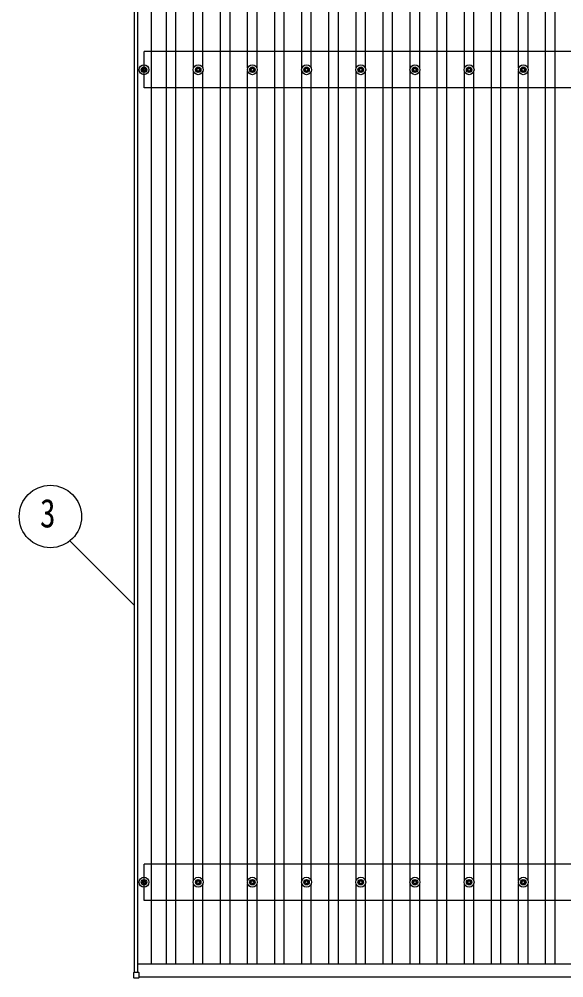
# Model space of a CAD drawing. Units: millimetres, scale not verified. Extents: x -16820 to 16820, y -11880 to 11880.
# Drawn here: x -13483 to -11473, y 2509 to 6048 of the extents above; entities that cross this region are included whole.
import ezdxf
from ezdxf.enums import TextEntityAlignment as Align

# ---------------------------------------------------------------- set-up
doc = ezdxf.new("R2010")
doc.units = ezdxf.units.MM
doc.header["$LTSCALE"] = 50
for name, color, linetype in [('0-5_YKK_13', 4, 'Continuous'), ('0-6_YKK_A1', 4, 'Continuous'), ('0-7_YKK_D', 6, 'Continuous')]:
    doc.layers.add(name, color=color, linetype=linetype)
doc.styles.add('ＭＳ ゴシック', font='')
doc.styles.get('ＭＳ ゴシック').set_extended_font_data('MS Gothic')

msp = doc.modelspace()

# ---------------------------------------------------------------- linework, layer by layer
at = {"layer": '0-5_YKK_13'}
for p, q in [((-13032.51, 5863.48), (-13028.1, 5863.48)), ((-13032.51, 5863.48), (-13028.1, 5863.48)), ((-13032.51, 5859.98), (-13028.1, 5859.98)), ((-13032.51, 5859.98), (-13028.1, 5859.98)), ((-13024.27, 5871.73), (-13024.27, 5867.31)), ((-13024.27, 5871.73), (-13024.27, 5867.31)), ((-13024.27, 5856.15), (-13024.27, 5851.73)), ((-13024.27, 5856.15), (-13024.27, 5851.73)), ((-13020.77, 5871.73), (-13020.77, 5867.31)), ((-13020.77, 5871.73), (-13020.77, 5867.31)), ((-13020.77, 5856.15), (-13020.77, 5851.73)), ((-13020.77, 5856.15), (-13020.77, 5851.73)), ((-13016.93, 5863.48), (-13012.52, 5863.48)), ((-13016.93, 5863.48), (-13012.52, 5863.48)), ((-13016.93, 5859.98), (-13012.52, 5859.98)), ((-13016.93, 5859.98), (-13012.52, 5859.98)), ((-12832.51, 5863.48), (-12828.1, 5863.48)), ((-12832.51, 5859.98), (-12828.1, 5859.98)), ((-12824.27, 5871.73), (-12824.27, 5867.31)), ((-12824.27, 5856.15), (-12824.27, 5851.73)), ((-12820.77, 5871.73), (-12820.77, 5867.31)), ((-12820.77, 5856.15), (-12820.77, 5851.73)), ((-12816.93, 5863.48), (-12812.52, 5863.48)), ((-12816.93, 5859.98), (-12812.52, 5859.98)), ((-12632.51, 5863.48), (-12628.1, 5863.48)), ((-12632.51, 5859.98), (-12628.1, 5859.98)), ((-12624.27, 5871.73), (-12624.27, 5867.31)), ((-12624.27, 5856.15), (-12624.27, 5851.73)), ((-12620.77, 5871.73), (-12620.77, 5867.31)), ((-12620.77, 5856.15), (-12620.77, 5851.73)), ((-12616.93, 5863.48), (-12612.52, 5863.48)), ((-12616.93, 5859.98), (-12612.52, 5859.98)), ((-12432.51, 5863.48), (-12428.1, 5863.48)), ((-12432.51, 5859.98), (-12428.1, 5859.98)), ((-12424.27, 5871.73), (-12424.27, 5867.31)), ((-12424.27, 5856.15), (-12424.27, 5851.73)), ((-12420.77, 5871.73), (-12420.77, 5867.31)), ((-12420.77, 5856.15), (-12420.77, 5851.73)), ((-12416.93, 5863.48), (-12412.52, 5863.48)), ((-12416.93, 5859.98), (-12412.52, 5859.98)), ((-12232.51, 5863.48), (-12228.1, 5863.48)), ((-12232.51, 5859.98), (-12228.1, 5859.98)), ((-12224.27, 5871.73), (-12224.27, 5867.31)), ((-12224.27, 5856.15), (-12224.27, 5851.73)), ((-12220.77, 5871.73), (-12220.77, 5867.31)), ((-12220.77, 5856.15), (-12220.77, 5851.73)), ((-12216.93, 5863.48), (-12212.52, 5863.48)), ((-12216.93, 5859.98), (-12212.52, 5859.98)), ((-12032.51, 5863.48), (-12028.1, 5863.48)), ((-12032.51, 5859.98), (-12028.1, 5859.98)), ((-12024.27, 5871.73), (-12024.27, 5867.31)), ((-12024.27, 5856.15), (-12024.27, 5851.73)), ((-12020.77, 5871.73), (-12020.77, 5867.31)), ((-12020.77, 5856.15), (-12020.77, 5851.73)), ((-12016.93, 5863.48), (-12012.52, 5863.48)), ((-12016.93, 5859.98), (-12012.52, 5859.98)), ((-11832.51, 5863.48), (-11828.1, 5863.48)), ((-11832.51, 5859.98), (-11828.1, 5859.98)), ((-11824.27, 5871.73), (-11824.27, 5867.31)), ((-11824.27, 5856.15), (-11824.27, 5851.73)), ((-11820.77, 5871.73), (-11820.77, 5867.31)), ((-11820.77, 5856.15), (-11820.77, 5851.73)), ((-11816.93, 5863.48), (-11812.52, 5863.48)), ((-11816.93, 5859.98), (-11812.52, 5859.98)), ((-11632.51, 5863.48), (-11628.1, 5863.48)), ((-11632.51, 5859.98), (-11628.1, 5859.98)), ((-11624.27, 5871.73), (-11624.27, 5867.31)), ((-11624.27, 5856.15), (-11624.27, 5851.73)), ((-11620.77, 5871.73), (-11620.77, 5867.31)), ((-11620.77, 5856.15), (-11620.77, 5851.73)), ((-11616.93, 5863.48), (-11612.52, 5863.48)), ((-11616.93, 5859.98), (-11612.52, 5859.98)), ((-13024.27, 2871.73), (-13024.27, 2867.31)), ((-13024.27, 2871.73), (-13024.27, 2867.31)), ((-13020.77, 2871.73), (-13020.77, 2867.31)), ((-13020.77, 2871.73), (-13020.77, 2867.31)), ((-12824.27, 2871.73), (-12824.27, 2867.31)), ((-12820.77, 2871.73), (-12820.77, 2867.31)), ((-12624.27, 2871.73), (-12624.27, 2867.31)), ((-12620.77, 2871.73), (-12620.77, 2867.31)), ((-12424.27, 2871.73), (-12424.27, 2867.31)), ((-12420.77, 2871.73), (-12420.77, 2867.31)), ((-12224.27, 2871.73), (-12224.27, 2867.31)), ((-12220.77, 2871.73), (-12220.77, 2867.31)), ((-12024.27, 2871.73), (-12024.27, 2867.31)), ((-12020.77, 2871.73), (-12020.77, 2867.31)), ((-11824.27, 2871.73), (-11824.27, 2867.31)), ((-11820.77, 2871.73), (-11820.77, 2867.31)), ((-11624.27, 2871.73), (-11624.27, 2867.31)), ((-11620.77, 2871.73), (-11620.77, 2867.31)), ((-13032.51, 2863.48), (-13028.1, 2863.48)), ((-13032.51, 2863.48), (-13028.1, 2863.48)), ((-13032.51, 2859.98), (-13028.1, 2859.98)), ((-13032.51, 2859.98), (-13028.1, 2859.98)), ((-13024.27, 2856.15), (-13024.27, 2851.73)), ((-13024.27, 2856.15), (-13024.27, 2851.73)), ((-13020.77, 2856.15), (-13020.77, 2851.73)), ((-13020.77, 2856.15), (-13020.77, 2851.73)), ((-13016.93, 2863.48), (-13012.52, 2863.48)), ((-13016.93, 2863.48), (-13012.52, 2863.48)), ((-13016.93, 2859.98), (-13012.52, 2859.98)), ((-13016.93, 2859.98), (-13012.52, 2859.98)), ((-12832.51, 2863.48), (-12828.1, 2863.48)), ((-12832.51, 2859.98), (-12828.1, 2859.98)), ((-12824.27, 2856.15), (-12824.27, 2851.73)), ((-12820.77, 2856.15), (-12820.77, 2851.73)), ((-12816.93, 2863.48), (-12812.52, 2863.48)), ((-12816.93, 2859.98), (-12812.52, 2859.98)), ((-12632.51, 2863.48), (-12628.1, 2863.48)), ((-12632.51, 2859.98), (-12628.1, 2859.98)), ((-12624.27, 2856.15), (-12624.27, 2851.73)), ((-12620.77, 2856.15), (-12620.77, 2851.73)), ((-12616.93, 2863.48), (-12612.52, 2863.48)), ((-12616.93, 2859.98), (-12612.52, 2859.98)), ((-12432.51, 2863.48), (-12428.1, 2863.48)), ((-12432.51, 2859.98), (-12428.1, 2859.98)), ((-12424.27, 2856.15), (-12424.27, 2851.73)), ((-12420.77, 2856.15), (-12420.77, 2851.73)), ((-12416.93, 2863.48), (-12412.52, 2863.48)), ((-12416.93, 2859.98), (-12412.52, 2859.98)), ((-12232.51, 2863.48), (-12228.1, 2863.48)), ((-12232.51, 2859.98), (-12228.1, 2859.98)), ((-12224.27, 2856.15), (-12224.27, 2851.73)), ((-12220.77, 2856.15), (-12220.77, 2851.73)), ((-12216.93, 2863.48), (-12212.52, 2863.48)), ((-12216.93, 2859.98), (-12212.52, 2859.98)), ((-12032.51, 2863.48), (-12028.1, 2863.48)), ((-12032.51, 2859.98), (-12028.1, 2859.98)), ((-12024.27, 2856.15), (-12024.27, 2851.73)), ((-12020.77, 2856.15), (-12020.77, 2851.73)), ((-12016.93, 2863.48), (-12012.52, 2863.48)), ((-12016.93, 2859.98), (-12012.52, 2859.98)), ((-11832.51, 2863.48), (-11828.1, 2863.48)), ((-11832.51, 2859.98), (-11828.1, 2859.98)), ((-11824.27, 2856.15), (-11824.27, 2851.73)), ((-11820.77, 2856.15), (-11820.77, 2851.73)), ((-11816.93, 2863.48), (-11812.52, 2863.48)), ((-11816.93, 2859.98), (-11812.52, 2859.98)), ((-11632.51, 2863.48), (-11628.1, 2863.48)), ((-11632.51, 2859.98), (-11628.1, 2859.98)), ((-11624.27, 2856.15), (-11624.27, 2851.73)), ((-11620.77, 2856.15), (-11620.77, 2851.73)), ((-11616.93, 2863.48), (-11612.52, 2863.48)), ((-11616.93, 2859.98), (-11612.52, 2859.98)), ((-13060.82, 2527.63), (-13060.82, 2509.63)), ((-13041.82, 2528.63), (-13059.82, 2528.63)), ((-13040.82, 2509.63), (-13040.82, 2527.63)), ((-13059.82, 2508.63), (-13041.82, 2508.63))]:
    msp.add_line(p, q, dxfattribs=at)
for centre, radius in [((-13022.52, 5861.73), 18.25), ((-13022.52, 5861.73), 18.25), ((-12822.52, 5861.73), 18.25), ((-12622.52, 5861.73), 18.25), ((-12422.52, 5861.73), 18.25), ((-12222.52, 5861.73), 18.25), ((-12022.52, 5861.73), 18.25), ((-11822.52, 5861.73), 18.25), ((-11622.52, 5861.73), 18.25), ((-13022.52, 5861.73), 10.15), ((-13022.52, 5861.73), 10.15), ((-13022.52, 5861.73), 5.85), ((-13022.52, 5861.73), 5.85), ((-13022.52, 5861.73), 5.25), ((-13022.52, 5861.73), 5.25), ((-12822.52, 5861.73), 10.15), ((-12822.52, 5861.73), 5.85), ((-12822.52, 5861.73), 5.25), ((-12622.52, 5861.73), 10.15), ((-12622.52, 5861.73), 5.85), ((-12622.52, 5861.73), 5.25), ((-12422.52, 5861.73), 10.15), ((-12422.52, 5861.73), 5.85), ((-12422.52, 5861.73), 5.25), ((-12222.52, 5861.73), 10.15), ((-12222.52, 5861.73), 5.85), ((-12222.52, 5861.73), 5.25), ((-12022.52, 5861.73), 10.15), ((-12022.52, 5861.73), 5.85), ((-12022.52, 5861.73), 5.25), ((-11822.52, 5861.73), 10.15), ((-11822.52, 5861.73), 5.85), ((-11822.52, 5861.73), 5.25), ((-11622.52, 5861.73), 10.15), ((-11622.52, 5861.73), 5.85), ((-11622.52, 5861.73), 5.25), ((-13022.52, 2861.73), 18.25), ((-13022.52, 2861.73), 18.25), ((-13022.52, 2861.73), 10.15), ((-13022.52, 2861.73), 10.15), ((-13022.52, 2861.73), 5.85), ((-13022.52, 2861.73), 5.85), ((-12822.52, 2861.73), 18.25), ((-12822.52, 2861.73), 10.15), ((-12822.52, 2861.73), 5.85), ((-12622.52, 2861.73), 18.25), ((-12622.52, 2861.73), 10.15), ((-12622.52, 2861.73), 5.85), ((-12422.52, 2861.73), 18.25), ((-12422.52, 2861.73), 10.15), ((-12422.52, 2861.73), 5.85), ((-12222.52, 2861.73), 18.25), ((-12222.52, 2861.73), 10.15), ((-12222.52, 2861.73), 5.85), ((-12022.52, 2861.73), 18.25), ((-12022.52, 2861.73), 10.15), ((-12022.52, 2861.73), 5.85), ((-11822.52, 2861.73), 18.25), ((-11822.52, 2861.73), 10.15), ((-11822.52, 2861.73), 5.85), ((-11622.52, 2861.73), 18.25), ((-11622.52, 2861.73), 10.15), ((-11622.52, 2861.73), 5.85), ((-13022.52, 2861.73), 5.25), ((-13022.52, 2861.73), 5.25), ((-12822.52, 2861.73), 5.25), ((-12622.52, 2861.73), 5.25), ((-12422.52, 2861.73), 5.25), ((-12222.52, 2861.73), 5.25), ((-12022.52, 2861.73), 5.25), ((-11822.52, 2861.73), 5.25), ((-11622.52, 2861.73), 5.25)]:
    msp.add_circle(centre, radius, dxfattribs=at)
for centre, start, end in [((-13059.82, 2527.63), 90, 180), ((-13041.82, 2527.63), 0, 90), ((-13059.82, 2509.63), 180, 270), ((-13041.82, 2509.63), 270, 0)]:
    msp.add_arc(centre, 1, start, end, dxfattribs=at)
at = {"layer": '0-6_YKK_A1'}
for p, q in [((-12996.02, 9160.58), (-12996.02, 2559.91)), ((-12940.02, 2559.91), (-12940.02, 9160.58)), ((-12905.02, 2559.91), (-12905.02, 9160.58)), ((-12740.02, 2559.91), (-12740.02, 9160.58)), ((-12705.02, 2559.91), (-12705.02, 9160.58)), ((-12540.02, 2559.91), (-12540.02, 9160.58)), ((-12505.02, 2559.91), (-12505.02, 9160.58)), ((-12340.02, 2559.91), (-12340.02, 9160.58)), ((-12305.02, 2559.91), (-12305.02, 9160.58)), ((-12140.02, 2559.91), (-12140.02, 9160.58)), ((-12105.02, 2559.91), (-12105.02, 9160.58)), ((-11940.02, 2559.91), (-11940.02, 9160.58)), ((-11905.02, 2559.91), (-11905.02, 9160.58)), ((-11740.02, 2559.91), (-11740.02, 9160.58)), ((-11705.02, 2559.91), (-11705.02, 9160.58)), ((-11540.02, 2559.91), (-11540.02, 9160.58)), ((-11505.02, 2559.91), (-11505.02, 9160.58)), ((-12840.02, 5866.91), (-12840.02, 8856.55)), ((-12805.02, 5866.91), (-12805.02, 8856.55)), ((-12640.02, 5866.91), (-12640.02, 8856.55)), ((-12605.02, 5866.91), (-12605.02, 8856.55)), ((-12440.02, 5866.91), (-12440.02, 8856.55)), ((-12405.02, 5866.91), (-12405.02, 8856.55)), ((-12240.02, 5866.91), (-12240.02, 8856.55)), ((-12205.02, 5866.91), (-12205.02, 8856.55)), ((-12040.02, 5866.91), (-12040.02, 8856.55)), ((-12005.02, 5866.91), (-12005.02, 8856.55)), ((-11840.02, 5866.91), (-11840.02, 8856.55)), ((-11805.02, 5866.91), (-11805.02, 8856.55)), ((-11640.02, 5866.91), (-11640.02, 8856.55)), ((-11605.02, 5866.91), (-11605.02, 8856.55)), ((-13057.52, 2528.63), (-13057.52, 7916.45)), ((-13045.52, 2528.63), (-13045.52, 7901.45)), ((-9422.52, 5928.73), (-13022.52, 5928.73)), ((-13022.52, 5794.73), (-13022.52, 5928.73)), ((-12840.02, 2866.91), (-12840.02, 5856.55)), ((-12805.02, 2866.91), (-12805.02, 5856.55)), ((-12640.02, 2866.91), (-12640.02, 5856.55)), ((-12605.02, 2866.91), (-12605.02, 5856.55)), ((-12440.02, 2866.91), (-12440.02, 5856.55)), ((-12405.02, 2866.91), (-12405.02, 5856.55)), ((-12240.02, 2866.91), (-12240.02, 5856.55)), ((-12205.02, 2866.91), (-12205.02, 5856.55)), ((-12040.02, 2866.91), (-12040.02, 5856.55)), ((-12005.02, 2866.91), (-12005.02, 5856.55)), ((-11840.02, 2866.91), (-11840.02, 5856.55)), ((-11805.02, 2866.91), (-11805.02, 5856.55)), ((-11640.02, 2866.91), (-11640.02, 5856.55)), ((-11605.02, 2866.91), (-11605.02, 5856.55)), ((-9422.52, 5794.73), (-13022.52, 5794.73)), ((-9422.52, 2928.73), (-13022.52, 2928.73)), ((-13022.52, 2794.73), (-13022.52, 2928.73)), ((-12840.02, 2559.91), (-12840.02, 2856.55)), ((-12805.02, 2559.91), (-12805.02, 2856.55)), ((-12640.02, 2559.91), (-12640.02, 2856.55)), ((-12605.02, 2559.91), (-12605.02, 2856.55)), ((-12440.02, 2559.91), (-12440.02, 2856.55)), ((-12405.02, 2559.91), (-12405.02, 2856.55)), ((-12240.02, 2559.91), (-12240.02, 2856.55)), ((-12205.02, 2559.91), (-12205.02, 2856.55)), ((-12040.02, 2559.91), (-12040.02, 2856.55)), ((-12005.02, 2559.91), (-12005.02, 2856.55)), ((-11840.02, 2559.91), (-11840.02, 2856.55)), ((-11805.02, 2559.91), (-11805.02, 2856.55)), ((-11640.02, 2559.91), (-11640.02, 2856.55)), ((-11605.02, 2559.91), (-11605.02, 2856.55)), ((-9422.52, 2794.73), (-13022.52, 2794.73)), ((-13045.52, 2559.91), (-9399.52, 2559.91)), ((-13040.82, 2511.93), (-9404.22, 2511.93))]:
    msp.add_line(p, q, dxfattribs=at)
at = {"layer": '0-7_YKK_D'}
msp.add_line((-13296.23, 4121.99), (-13058.16, 3883.93), dxfattribs=at)
msp.add_circle((-13368.19, 4211.95), 115.2, dxfattribs=at)

# ---------------------------------------------------------------- texts
at = {"layer": '0-7_YKK_D', "style": 'ＭＳ ゴシック', "width": 0.8}
msp.add_text('3', height=105.6, dxfattribs=at).set_placement((-13406.59, 4139.95), align=Align.BOTTOM_LEFT)

doc.saveas('drawing.dxf')
